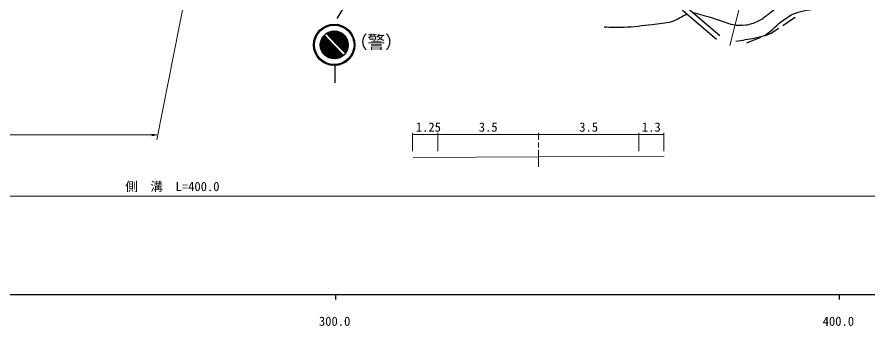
# Model space of a CAD drawing. Units: millimetres, scale not verified. Extents: x 40000 to 680000, y 20000 to 380000.
# Drawn here: x 304791 to 473720, y 198715 to 260074 of the extents above; entities that cross this region are included whole.
import ezdxf
from ezdxf.enums import TextEntityAlignment as Align

# ---------------------------------------------------------------- set-up
doc = ezdxf.new("R2010")
doc.units = ezdxf.units.MM
doc.header["$LTSCALE"] = 1000
for name, color, linetype, lineweight in [('M-BGD', 7, 'Continuous', 25), ('M-BMK-HTXT', 7, 'Continuous', 13), ('M-STR-HTXT', 7, 'Continuous', 13), ('M-STR-STRC', 7, 'Continuous', 25), ('M-TTL-BAND', 7, 'Continuous', 25)]:
    doc.layers.add(name, color=color, linetype=linetype, lineweight=lineweight)
doc.styles.add('ＭＳ ゴシック', font='')
doc.styles.get('ＭＳ ゴシック').set_extended_font_data('MS Gothic')

# ---------------------------------------------------------------- blocks, each defined once
blk = doc.blocks.new('open_arrow')
at = {"color": 0, "linetype": 'Continuous', "lineweight": -2}
blk.add_lwpolyline([(7.5, 1.25), (0, 0), (7.5, -1.25)], dxfattribs=at)

msp = doc.modelspace()

# ---------------------------------------------------------------- hatches: boundary and pattern name
at = {"layer": 'M-STR-STRC'}
h = msp.add_hatch(dxfattribs=at)
h.set_pattern_fill('USER', color=256, style=0, pattern_type=2)
h.set_pattern_definition([(45, (369010, 255503), (-141.421, 141.421), [])])
h.paths.add_polyline_path([(366204, 256829, -0.84685), (369995, 252873), (368178, 254768)])
h = msp.add_hatch(dxfattribs=at)
h.set_pattern_fill('USER', color=256, style=0, pattern_type=2)
h.set_pattern_definition([(45, (366629, 253779), (-141.421, 141.421), [])])
h.paths.add_polyline_path([(367745, 254353), (369585, 252433, -0.94992), (365747, 256438)])

# ---------------------------------------------------------------- linework, layer by layer
at = {"layer": 'M-BGD'}
for p, q in [((437593, 262156), (444280, 256425)), ((436901, 261437), (443632, 255668)), ((456806, 258407), (459148, 259945)), ((459148, 259945), (459301, 260055)), ((453363, 256426), (454478, 256878)), ((454478, 256878), (455973, 257859)), ((449668, 254926), (452440, 256051))]:
    msp.add_line(p, q, dxfattribs=at)
for points, knots in [([(439034, 260961), (439355, 260881), (439677, 260807), (439996, 260720), (441274, 260371), (442542, 259982), (443808, 259587), (444842, 259264), (445830, 258759), (446898, 258574), (447739, 258428), (448611, 258392), (449457, 258505), (450280, 258616), (451093, 258870), (451843, 259226), (452573, 259573), (453208, 260096), (453852, 260583), (454653, 261188), (455430, 261828), (456153, 262523), (456679, 263028), (457059, 263683), (457630, 264137), (458031, 264456), (458495, 264698), (458969, 264893), (459512, 265116), (460100, 265211), (460669, 265356), (461507, 265570), (462344, 265795), (463193, 265957), (464971, 266296), (466782, 266436), (468568, 266730), (469619, 266903), (470668, 267093), (471710, 267314), (472625, 267508), (473550, 267676), (474440, 267966), (475484, 268307), (476476, 268791), (477479, 269237), (478092, 269509), (478729, 269743), (479299, 270095), (479386, 270149), (479460, 270221), (479540, 270284)], [0, 0, 0, 0, 1, 1, 1, 2, 2, 2, 3, 3, 3, 4, 4, 4, 5, 5, 5, 6, 6, 6, 7, 7, 7, 8, 8, 8, 9, 9, 9, 10, 10, 10, 11, 11, 11, 12, 12, 12, 13, 13, 13, 14, 14, 14, 15, 15, 15, 16, 16, 16, 17, 17, 17, 17]), ([(447499, 255294), (448764, 255500), (450042, 255638), (451294, 255912), (451921, 256050), (452578, 256134), (453148, 256428), (454404, 257074), (455304, 258257), (456445, 259089), (457203, 259642), (457951, 260230), (458798, 260634), (459475, 260958), (460209, 261164), (460944, 261321), (462532, 261662), (464170, 261708), (465786, 261871), (468004, 262094), (470221, 262357), (472448, 262455), (473409, 262497), (474387, 262628), (475333, 262455), (476284, 262280), (477191, 261877), (478046, 261424), (478787, 261032), (479502, 260563), (480106, 259982), (480583, 259523), (480945, 258955), (481308, 258402), (481987, 257370), (482667, 256320), (483128, 255174), (483455, 254363), (483734, 253506), (483781, 252633), (483836, 251605), (483613, 250568), (483334, 249577), (483176, 249014), (482877, 248501), (482648, 247962)], [0, 0, 0, 0, 1, 1, 1, 2, 2, 2, 3, 3, 3, 4, 4, 4, 5, 5, 5, 6, 6, 6, 7, 7, 7, 8, 8, 8, 9, 9, 9, 10, 10, 10, 11, 11, 11, 12, 12, 12, 13, 13, 13, 14, 14, 14, 15, 15, 15, 15]), ([(421357, 258102), (422673, 258090), (423991, 258008), (425306, 258067), (427168, 258151), (429020, 258388), (430870, 258617), (432179, 258779), (433521, 258820), (434784, 259201), (435329, 259364), (435820, 259670), (436330, 259922), (436816, 260163), (437291, 260426), (437772, 260677)], [0, 0, 0, 0, 1, 1, 1, 2, 2, 2, 3, 3, 3, 4, 4, 4, 5, 5, 5, 5])]:
    msp.add_open_spline(points, degree=3, knots=knots, dxfattribs=at)
at = {"layer": 'M-BMK-HTXT'}
msp.add_line((448714, 264014), (446293, 254436), dxfattribs=at)
at = {"layer": 'M-STR-HTXT'}
for p, q in [((343979, 293567), (332578, 235672)), ((180483, 236669), (332578, 236669)), ((383329, 237082), (383329, 233461)), ((383329, 236751), (388323, 236751)), ((388323, 237082), (388323, 233461)), ((388323, 236751), (408327, 236751)), ((408327, 237082), (408327, 235683)), ((408327, 236751), (428206, 236751)), ((428206, 237082), (428206, 233461)), ((428206, 236751), (433213, 236751)), ((433213, 237082), (433213, 233461)), ((408327, 235184), (408327, 234187)), ((408327, 233689), (408327, 230296)), ((383424, 232152), (433275, 232427)), ((165628, 224492), (552452, 224492))]:
    msp.add_line(p, q, dxfattribs=at)
at = {"layer": 'M-STR-STRC'}
for p, q in [((387847, 291709), (368292, 259804)), ((368178, 254768), (366204, 256829)), ((367745, 254353), (365747, 256438)), ((369585, 252433), (367745, 254353)), ((369995, 252873), (368178, 254768)), ((367853, 250427), (367853, 246975))]:
    msp.add_line(p, q, dxfattribs=at)
for radius in [4108, 3918, 2777]:
    msp.add_circle((367769, 254534), radius, dxfattribs=at)
at = {"layer": 'M-TTL-BAND'}
for p, q in [((40000, 205000), (579000, 205000)), ((368000, 205000), (368000, 204000)), ((468000, 205000), (468000, 204000))]:
    msp.add_line(p, q, dxfattribs=at)

# ---------------------------------------------------------------- block references
at = {"layer": 'M-STR-HTXT', "xscale": 133, "yscale": 133, "rotation": 180}
msp.add_blockref('open_arrow', (332578, 236669), dxfattribs=at)

# ---------------------------------------------------------------- texts
at = {"layer": 'M-STR-HTXT', "style": 'ＭＳ ゴシック'}
for s, p in [('1.25', (383957, 236751)), ('3.5', (396456, 236751)), ('3.5', (416397, 236751)), ('1.3', (428840, 236751))]:
    msp.add_text(s, height=1833, dxfattribs=at).set_placement(p, align=Align.BOTTOM_LEFT)
msp.add_text('側\u3000溝\u3000L=400.0', height=1833, dxfattribs=at).set_placement((335629, 224954), align=Align.BOTTOM_CENTER)
at = {"layer": 'M-STR-STRC', "style": 'ＭＳ ゴシック'}
msp.add_text('（警）', height=2566, dxfattribs=at).set_placement((376114, 253066), align=Align.BOTTOM_CENTER)
at = {"layer": 'M-TTL-BAND', "style": 'ＭＳ ゴシック'}
for s, p in [('300.0', (367844, 198195)), ('400.0', (467844, 198195))]:
    msp.add_text(s, height=1833, dxfattribs=at).set_placement(p, align=Align.BOTTOM_CENTER)

doc.saveas('drawing.dxf')
